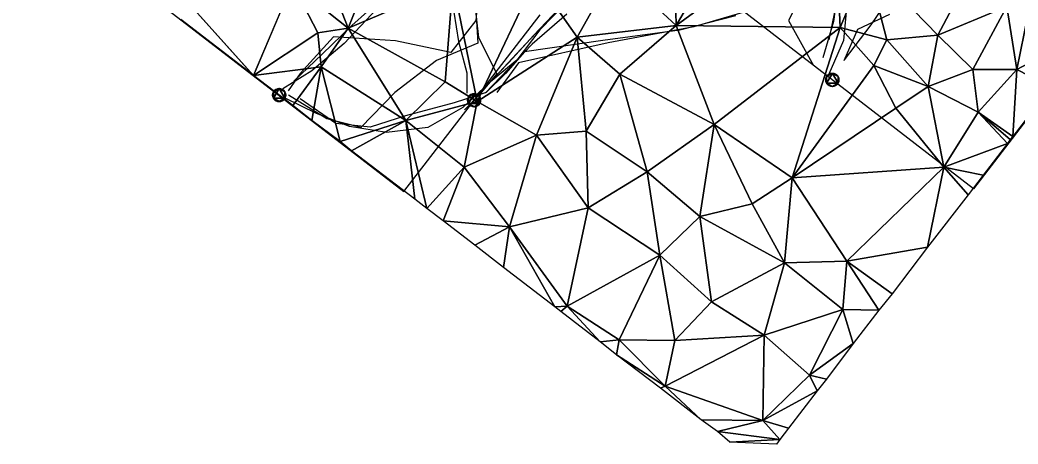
# Model space of a CAD drawing. Header units: metres. Extents: x -1474 to 1301, y -1635 to 1276.
# Drawn here: x -1147 to 374, y -1635 to -989 of the extents above; entities that cross this region are included whole.
import ezdxf

# ---------------------------------------------------------------- set-up
doc = ezdxf.new("R2010")
doc.units = ezdxf.units.M

msp = doc.modelspace()

# ---------------------------------------------------------------- linework, layer by layer
for p, q in [((1301, 49, -2500), (306, -1246, -2500)), ((-154, -737, -2434), (-147, -997, -2452)), ((-147, -997, -2452), (-154, -737, -2434)), ((-4, -749, -2420), (-147, -997, -2452)), ((-147, -997, -2452), (-4, -749, -2420)), ((-1147, -799, -2500), (-562, -1250, -2500)), ((95, -820, -2420), (-147, -997, -2452)), ((-147, -997, -2452), (95, -820, -2420)), ((95, -820, -2420), (103, -1000, -2426)), ((103, -1000, -2426), (95, -820, -2420)), ((306, -1246, -2500), (-212, -846, -2500)), ((-595, -873, -2456), (-647, -1001, -2436)), ((-647, -1001, -2436), (-595, -873, -2456)), ((115.59778, -874.7708, -2500), (85.422485, -1019.0507, -2500)), ((108.97949, -877.33765, -2500), (92.8512, -991.1839, -2500)), ((-691, -887, -2454), (-647, -1001, -2436)), ((-647, -1001, -2436), (-691, -887, -2454)), ((78.958984, -886.25354, -2500), (23.9646, -989.1781, -2500)), ((-240, -911, -2458), (-298, -1015, -2442)), ((-298, -1015, -2442), (-240, -911, -2458)), ((-240, -911, -2458), (-147, -997, -2452)), ((-147, -997, -2452), (-240, -911, -2458)), ((144, -901, -2398), (103, -1000, -2426)), ((103, -1000, -2426), (144, -901, -2398)), ((118.21838, -908.7099, -2500), (107.9718, -1019.6899, -2500)), ((144, -901, -2398), (174, -1019, -2422)), ((144, -901, -2398), (252, -1012, -2408)), ((174, -1019, -2422), (144, -901, -2398)), ((252, -1012, -2408), (144, -901, -2398)), ((-361, -924, -2442), (-450, -1113, -2426)), ((-450, -1113, -2426), (-361, -924, -2442)), ((-361, -924, -2442), (-298, -1015, -2442)), ((-298, -1015, -2442), (-361, -924, -2442)), ((-732, -933, -2450), (-791, -1073, -2408)), ((-791, -1073, -2408), (-732, -933, -2450)), ((-732, -933, -2450), (-693, -1008, -2436)), ((-732, -933, -2450), (-647, -1001, -2436)), ((-693, -1008, -2436), (-732, -933, -2450)), ((-647, -1001, -2436), (-732, -933, -2450)), ((-487, -933, -2458), (-647, -1001, -2436)), ((-647, -1001, -2436), (-487, -933, -2458)), ((-487, -933, -2458), (-499, -1083, -2428)), ((-499, -1083, -2428), (-487, -933, -2458)), ((-491.6886, -939.6786, -2500), (-478.65833, -1021.487, -2500)), ((-487, -933, -2458), (-450, -1113, -2426)), ((-450, -1113, -2426), (-487, -933, -2458)), ((-448.42328, -941.2407, -2500), (-452.04846, -989.5566, -2500)), ((293, -933, -2414), (252, -1012, -2408)), ((252, -1012, -2408), (293, -933, -2414)), ((-587.88965, -948.9761, -2500), (-641.07336, -997.2229, -2500)), ((-454.6989, -956.57275, -2500), (-448.42645, -1015.232, -2500)), ((-305.65863, -950.3845, -2500), (-344.6198, -991.3613, -2500)), ((177.78113, -954.1052, -2500), (149.78247, -996.12805, -2500)), ((396, -948, -2406), (372, -1064, -2444)), ((372, -1064, -2444), (396, -948, -2406)), ((-791, -1073, -2408), (-890, -963, -2406)), ((-890, -963, -2406), (-792, -1072, -2408)), ((-890, -963, -2406), (-791, -1073, -2408)), ((-792, -1072, -2408), (-890, -963, -2406)), ((-594.5345, -962.365, -2500), (-652.83203, -1024.6304, -2500)), ((-452.92963, -964.3872, -2500), (-449.23438, -1024.0426, -2500)), ((-325.19293, -970.9533, -2500), (-364.47296, -1012.4945, -2500)), ((-313.7849, -961.64984, -2500), (-354.71753, -1003.7539, -2500)), ((-29.815796, -972.6864, -2500), (-119.93787, -998.8431, -2500)), ((357, -968, -2398), (252, -1012, -2408)), ((252, -1012, -2408), (357, -968, -2398)), ((357, -968, -2398), (305, -1064, -2416)), ((305, -1064, -2416), (357, -968, -2398)), ((357, -968, -2398), (372, -1064, -2444)), ((372, -1064, -2444), (357, -968, -2398)), ((-792, -1072, -2408), (-902, -988, -2404)), ((-562, -1250, -2500), (-354, -981, -2500)), ((-313.85052, -979.57245, -2500), (-366.48346, -1025.523, -2500)), ((-56.26819, -982.22424, -2500), (-141.59119, -1004.2971, -2500)), ((178.22363, -980.4134, -2500), (129.29297, -1003.233, -2500)), ((-693, -1008, -2436), (-647, -1001, -2436)), ((-647, -1001, -2436), (-693, -1008, -2436)), ((-647, -1001, -2436), (-688, -1060, -2444)), ((-688, -1060, -2444), (-647, -1001, -2436)), ((-641.07336, -997.2229, -2500), (-686.5179, -1040.4854, -2500)), ((-647, -1001, -2436), (-559, -1142, -2442)), ((-647, -1001, -2436), (-499, -1083, -2428)), ((-559, -1142, -2442), (-647, -1001, -2436)), ((-499, -1083, -2428), (-647, -1001, -2436)), ((-452.04846, -989.5566, -2500), (-490.4878, -1038.4222, -2500)), ((-354.71753, -1003.7539, -2500), (-389.8664, -1049.686, -2500)), ((-344.6198, -991.3613, -2500), (-383.64514, -1032.9412, -2500)), ((-298, -1015, -2442), (-147, -997, -2452)), ((-147, -997, -2452), (-298, -1015, -2442)), ((-119.93787, -998.8431, -2500), (-250.59302, -1023.32324, -2500)), ((-147, -997, -2452), (-233, -1071, -2432)), ((-233, -1071, -2432), (-147, -997, -2452)), ((-147, -997, -2452), (-89, -1148, -2448)), ((-147, -997, -2452), (103, -1000, -2426)), ((-89, -1148, -2448), (-147, -997, -2452)), ((103, -1000, -2426), (-147, -997, -2452)), ((103, -1000, -2426), (-89, -1148, -2448)), ((-89, -1148, -2448), (103, -1000, -2426)), ((23.9646, -989.1781, -2500), (62.256836, -1057.9497, -2500)), ((103, -1000, -2426), (30, -1229, -2442)), ((30, -1229, -2442), (103, -1000, -2426)), ((92.8512, -991.1839, -2500), (76.76135, -1046.0684, -2500)), ((103, -1000, -2426), (154, -1058, -2406)), ((103, -1000, -2426), (174, -1019, -2422)), ((154, -1058, -2406), (103, -1000, -2426)), ((174, -1019, -2422), (103, -1000, -2426)), ((129.29297, -1003.233, -2500), (108.42224, -1050.9395, -2500)), ((149.78247, -996.12805, -2500), (109.04883, -1049.2172, -2500)), ((494, -1000, -2436), (372, -1064, -2444)), ((372, -1064, -2444), (494, -1000, -2436)), ((-693, -1008, -2436), (-791, -1073, -2408)), ((-791, -1073, -2408), (-693, -1008, -2436)), ((-669.4082, -1014.20514, -2500), (-719.9305, -1070.3088, -2500)), ((-693, -1008, -2436), (-688, -1060, -2444)), ((-688, -1060, -2444), (-693, -1008, -2436)), ((-574.77344, -1020.6341, -2500), (-669.4082, -1014.20514, -2500)), ((-298, -1015, -2442), (-450, -1113, -2426)), ((-450, -1113, -2426), (-298, -1015, -2442)), ((-448.42645, -1015.232, -2500), (-420.24377, -1070.7092, -2500)), ((-364.47296, -1012.4945, -2500), (-402.18567, -1053.2, -2500)), ((-298, -1015, -2442), (-360, -1164, -2444)), ((-360, -1164, -2444), (-298, -1015, -2442)), ((-298, -1015, -2442), (-284, -1158, -2440)), ((-298, -1015, -2442), (-233, -1071, -2432)), ((-284, -1158, -2440), (-298, -1015, -2442)), ((-233, -1071, -2432), (-298, -1015, -2442)), ((-141.59119, -1004.2971, -2500), (-258.84045, -1020.07855, -2500)), ((174, -1019, -2422), (154, -1058, -2406)), ((154, -1058, -2406), (174, -1019, -2422)), ((174, -1019, -2422), (252, -1012, -2408)), ((252, -1012, -2408), (174, -1019, -2422)), ((174, -1019, -2422), (237, -1090, -2396)), ((237, -1090, -2396), (174, -1019, -2422)), ((252, -1012, -2408), (237, -1090, -2396)), ((237, -1090, -2396), (252, -1012, -2408)), ((252, -1012, -2408), (305, -1064, -2416)), ((305, -1064, -2416), (252, -1012, -2408)), ((-652.83203, -1024.6304, -2500), (-702.30304, -1066.387, -2500)), ((-490.4878, -1038.4222, -2500), (-574.77344, -1020.6341, -2500)), ((-449.23438, -1024.0426, -2500), (-512.3329, -1050.56, -2500)), ((-478.65833, -1021.487, -2500), (-465.95288, -1068.975, -2500)), ((-383.64514, -1032.9412, -2500), (-422.96637, -1075.408, -2500)), ((-366.48346, -1025.523, -2500), (-403.69196, -1063.9128, -2500)), ((-250.59302, -1023.32324, -2500), (-387.34375, -1053.719, -2500)), ((-258.84045, -1020.07855, -2500), (-378.13824, -1037.044, -2500)), ((107.9718, -1019.6899, -2500), (85.57532, -1071.3469, -2500)), ((-686.5179, -1040.4854, -2500), (-729.77893, -1081.841, -2500)), ((-378.13824, -1037.044, -2500), (-406.92462, -1069.9897, -2500)), ((-688, -1060, -2444), (-791, -1073, -2408)), ((-791, -1073, -2408), (-688, -1060, -2444)), ((-688, -1060, -2444), (-731, -1119, -2426)), ((-731, -1119, -2426), (-688, -1060, -2444)), ((-688, -1060, -2444), (-702, -1142, -2434)), ((-702, -1142, -2434), (-688, -1060, -2444)), ((-559, -1142, -2442), (-688, -1060, -2444)), ((-688, -1060, -2444), (-659, -1174, -2432)), ((-688, -1060, -2444), (-559, -1142, -2442)), ((-659, -1174, -2432), (-688, -1060, -2444)), ((-512.3329, -1050.56, -2500), (-575.8804, -1098.9261, -2500)), ((-389.8664, -1049.686, -2500), (-438.3463, -1089.9364, -2500)), ((-403.69196, -1063.9128, -2500), (-437.39923, -1099.7048, -2500)), ((-402.18567, -1053.2, -2500), (-432.263, -1084.7814, -2500)), ((-387.34375, -1053.719, -2500), (-420.16754, -1099.3065, -2500)), ((154, -1058, -2406), (30, -1229, -2442)), ((30, -1229, -2442), (154, -1058, -2406)), ((154, -1058, -2406), (188, -1123, -2412)), ((154, -1058, -2406), (237, -1090, -2396)), ((188, -1123, -2412), (154, -1058, -2406)), ((237, -1090, -2396), (154, -1058, -2406)), ((305, -1064, -2416), (237, -1090, -2396)), ((237, -1090, -2396), (305, -1064, -2416)), ((305, -1064, -2416), (313, -1129, -2384)), ((305, -1064, -2416), (372, -1064, -2444)), ((313, -1129, -2384), (305, -1064, -2416)), ((372, -1064, -2444), (305, -1064, -2416)), ((372, -1064, -2444), (313, -1129, -2384)), ((313, -1129, -2384), (372, -1064, -2444)), ((372, -1064, -2444), (366, -1166, -2382)), ((366, -1166, -2382), (372, -1064, -2444)), ((372, -1064, -2444), (424, -1091, -2428)), ((424, -1091, -2428), (372, -1064, -2444)), ((-791, -1073, -2408), (-792, -1072, -2408)), ((-731, -1119, -2426), (-791, -1073, -2408)), ((-702.30304, -1066.387, -2500), (-746.3587, -1093.5114, -2500)), ((-719.9305, -1070.3088, -2500), (-738.3832, -1096.5515, -2500)), ((-465.95288, -1068.975, -2500), (-466.026, -1100.4248, -2500)), ((-420.24377, -1070.7092, -2500), (-446.91455, -1101.9779, -2500)), ((-406.92462, -1069.9897, -2500), (-436.66864, -1099.068, -2500)), ((-233, -1071, -2432), (-284, -1158, -2440)), ((-284, -1158, -2440), (-233, -1071, -2432)), ((-233, -1071, -2432), (-191, -1220, -2436)), ((-233, -1071, -2432), (-89, -1148, -2448)), ((-191, -1220, -2436), (-233, -1071, -2432)), ((-89, -1148, -2448), (-233, -1071, -2432)), ((81.3407, -1077.4119, -2500), (81, -1080, -2500)), ((82.33972, -1075, -2500), (81.3407, -1077.4119, -2500)), ((83.928955, -1072.929, -2500), (82.33972, -1075, -2500)), ((86, -1071.3397, -2500), (83.928955, -1072.929, -2500)), ((88.411865, -1070.3407, -2500), (86, -1071.3397, -2500)), ((91, -1070, -2500), (88.411865, -1070.3407, -2500)), ((93.588135, -1070.3407, -2500), (91, -1070, -2500)), ((96, -1071.3397, -2500), (93.588135, -1070.3407, -2500)), ((98.071045, -1072.929, -2500), (96, -1071.3397, -2500)), ((99.66028, -1075, -2500), (98.071045, -1072.929, -2500)), ((100.6593, -1077.4119, -2500), (99.66028, -1075, -2500)), ((101, -1080, -2500), (100.6593, -1077.4119, -2500)), ((-757, -1094.3397, -2500), (-759.07104, -1095.929, -2500)), ((-754.5882, -1093.3407, -2500), (-757, -1094.3397, -2500)), ((-752, -1093, -2500), (-754.5882, -1093.3407, -2500)), ((-749.4118, -1093.3407, -2500), (-752, -1093, -2500)), ((-747, -1094.3397, -2500), (-749.4118, -1093.3407, -2500)), ((-744.92896, -1095.929, -2500), (-747, -1094.3397, -2500)), ((-499, -1083, -2428), (-559, -1142, -2442)), ((-559, -1142, -2442), (-499, -1083, -2428)), ((-499, -1083, -2428), (-450, -1113, -2426)), ((-450, -1113, -2426), (-499, -1083, -2428)), ((-432.263, -1084.7814, -2500), (-472.1203, -1122.2284, -2500)), ((81, -1080, -2500), (81.3407, -1082.5881, -2500)), ((81.3407, -1082.5881, -2500), (82.33972, -1085, -2500)), ((82.33972, -1085, -2500), (83.928955, -1087.071, -2500)), ((83.928955, -1087.071, -2500), (86, -1088.6603, -2500)), ((86, -1088.6603, -2500), (88.411865, -1089.6593, -2500)), ((88.411865, -1089.6593, -2500), (91, -1090, -2500)), ((91, -1090, -2500), (93.588135, -1089.6593, -2500)), ((93.588135, -1089.6593, -2500), (96, -1088.6603, -2500)), ((96, -1088.6603, -2500), (98.071045, -1087.071, -2500)), ((98.071045, -1087.071, -2500), (99.66028, -1085, -2500)), ((99.66028, -1085, -2500), (100.6593, -1082.5881, -2500)), ((100.6593, -1082.5881, -2500), (101, -1080, -2500)), ((237, -1090, -2396), (188, -1123, -2412)), ((188, -1123, -2412), (237, -1090, -2396)), ((237, -1090, -2396), (261, -1213, -2378)), ((237, -1090, -2396), (313, -1129, -2384)), ((261, -1213, -2378), (237, -1090, -2396)), ((313, -1129, -2384), (237, -1090, -2396)), ((424, -1091, -2428), (366, -1166, -2382)), ((-761.6593, -1100.4119, -2500), (-762, -1103, -2500)), ((-762, -1103, -2500), (-761.6593, -1105.5881, -2500)), ((-760.6603, -1098, -2500), (-761.6593, -1100.4119, -2500)), ((-761.6593, -1105.5881, -2500), (-760.6603, -1108, -2500)), ((-759.07104, -1095.929, -2500), (-760.6603, -1098, -2500)), ((-760.6603, -1108, -2500), (-759.07104, -1110.071, -2500)), ((-759.07104, -1110.071, -2500), (-757, -1111.6603, -2500)), ((-747, -1111.6603, -2500), (-744.92896, -1110.071, -2500)), ((-743.3397, -1098, -2500), (-744.92896, -1095.929, -2500)), ((-744.92896, -1110.071, -2500), (-743.3397, -1108, -2500)), ((-742.3407, -1100.4119, -2500), (-743.3397, -1098, -2500)), ((-743.3397, -1108, -2500), (-742.3407, -1105.5881, -2500)), ((-694.86053, -1131.003, -2500), (-742.9508, -1107.7493, -2500)), ((-742, -1103, -2500), (-742.3407, -1100.4119, -2500)), ((-742.3407, -1105.5881, -2500), (-742, -1103, -2500)), ((-679.1131, -1139.3893, -2500), (-737.8142, -1103.1013, -2500)), ((-665.7464, -1146.6604, -2500), (-719.9583, -1108.8069, -2500)), ((-575.8804, -1098.9261, -2500), (-627.493, -1152.7078, -2500)), ((-436.66864, -1099.068, -2500), (-485.2102, -1115.1453, -2500)), ((-446.91455, -1101.9779, -2500), (-469.30383, -1125.8352, -2500)), ((-464.65924, -1108.4119, -2500), (-465, -1111, -2500)), ((-463.66028, -1106, -2500), (-464.65924, -1108.4119, -2500)), ((-462.07104, -1103.929, -2500), (-463.66028, -1106, -2500)), ((-460, -1102.3397, -2500), (-462.07104, -1103.929, -2500)), ((-457.5882, -1101.3407, -2500), (-460, -1102.3397, -2500)), ((-455, -1101, -2500), (-457.5882, -1101.3407, -2500)), ((-452.4118, -1101.3407, -2500), (-455, -1101, -2500)), ((-450, -1102.3397, -2500), (-452.4118, -1101.3407, -2500)), ((-447.92896, -1103.929, -2500), (-450, -1102.3397, -2500)), ((-446.33972, -1106, -2500), (-447.92896, -1103.929, -2500)), ((-445.34076, -1108.4119, -2500), (-446.33972, -1106, -2500)), ((-445, -1111, -2500), (-445.34076, -1108.4119, -2500)), ((-757, -1111.6603, -2500), (-754.5882, -1112.6593, -2500)), ((-754.5882, -1112.6593, -2500), (-752, -1113, -2500)), ((-752, -1113, -2500), (-749.4118, -1112.6593, -2500)), ((-749.4118, -1112.6593, -2500), (-747, -1111.6603, -2500)), ((-702, -1142, -2434), (-731, -1119, -2426)), ((-485.2102, -1115.1453, -2500), (-559.428, -1134.7612, -2500)), ((-450, -1113, -2426), (-559, -1142, -2442)), ((-559, -1142, -2442), (-450, -1113, -2426)), ((-472.1203, -1122.2284, -2500), (-525.563, -1152.3022, -2500)), ((-450, -1113, -2426), (-470, -1213, -2444)), ((-470, -1213, -2444), (-450, -1113, -2426)), ((-465, -1111, -2500), (-464.65924, -1113.5881, -2500)), ((-464.65924, -1113.5881, -2500), (-463.66028, -1116, -2500)), ((-463.66028, -1116, -2500), (-462.07104, -1118.071, -2500)), ((-462.07104, -1118.071, -2500), (-460, -1119.6603, -2500)), ((-460, -1119.6603, -2500), (-457.5882, -1120.6593, -2500)), ((-457.5882, -1120.6593, -2500), (-455, -1121, -2500)), ((-455, -1121, -2500), (-452.4118, -1120.6593, -2500)), ((-452.4118, -1120.6593, -2500), (-450, -1119.6603, -2500)), ((-450, -1113, -2426), (-360, -1164, -2444)), ((-360, -1164, -2444), (-450, -1113, -2426)), ((-450, -1119.6603, -2500), (-447.92896, -1118.071, -2500)), ((-447.92896, -1118.071, -2500), (-446.33972, -1116, -2500)), ((-446.33972, -1116, -2500), (-445.34076, -1113.5881, -2500)), ((-445.34076, -1113.5881, -2500), (-445, -1111, -2500)), ((188, -1123, -2412), (30, -1229, -2442)), ((30, -1229, -2442), (188, -1123, -2412)), ((188, -1123, -2412), (261, -1213, -2378)), ((261, -1213, -2378), (188, -1123, -2412)), ((-644.9931, -1150.8712, -2500), (-694.86053, -1131.003, -2500)), ((-627.493, -1152.7078, -2500), (-679.1131, -1139.3893, -2500)), ((-559.428, -1134.7612, -2500), (-613.1548, -1152.1755, -2500)), ((313, -1129, -2384), (261, -1213, -2378)), ((261, -1213, -2378), (313, -1129, -2384)), ((313, -1129, -2384), (358, -1177, -2378)), ((313, -1129, -2384), (362, -1171, -2378)), ((358, -1177, -2378), (313, -1129, -2384)), ((366, -1166, -2382), (313, -1129, -2384)), ((362, -1171, -2378), (313, -1129, -2384)), ((313, -1129, -2384), (366, -1166, -2382)), ((-659, -1174, -2432), (-702, -1142, -2434)), ((-613.1548, -1152.1755, -2500), (-665.7464, -1146.6604, -2500)), ((-559, -1142, -2442), (-659, -1174, -2432)), ((-659, -1174, -2432), (-559, -1142, -2442)), ((-588.4512, -1160.023, -2500), (-644.9931, -1150.8712, -2500)), ((-559, -1142, -2442), (-642, -1188, -2434)), ((-642, -1188, -2434), (-559, -1142, -2442)), ((-525.563, -1152.3022, -2500), (-588.4512, -1160.023, -2500)), ((-470, -1213, -2444), (-559, -1142, -2442)), ((-559, -1142, -2442), (-545, -1262, -2444)), ((-559, -1142, -2442), (-470, -1213, -2444)), ((-527, -1276, -2444), (-559, -1142, -2442)), ((-545, -1262, -2444), (-559, -1142, -2442)), ((-559, -1142, -2442), (-527, -1276, -2444)), ((-89, -1148, -2448), (-191, -1220, -2436)), ((-191, -1220, -2436), (-89, -1148, -2448)), ((-89, -1148, -2448), (-111, -1288, -2442)), ((-111, -1288, -2442), (-89, -1148, -2448)), ((-89, -1148, -2448), (-31, -1269, -2428)), ((-89, -1148, -2448), (30, -1229, -2442)), ((-31, -1269, -2428), (-89, -1148, -2448)), ((30, -1229, -2442), (-89, -1148, -2448)), ((-360, -1164, -2444), (-470, -1213, -2444)), ((-470, -1213, -2444), (-360, -1164, -2444)), ((-360, -1164, -2444), (-401, -1304, -2450)), ((-401, -1304, -2450), (-360, -1164, -2444)), ((-360, -1164, -2444), (-284, -1158, -2440)), ((-284, -1158, -2440), (-360, -1164, -2444)), ((-360, -1164, -2444), (-281, -1275, -2430)), ((-281, -1275, -2430), (-360, -1164, -2444)), ((-284, -1158, -2440), (-281, -1275, -2430)), ((-284, -1158, -2440), (-191, -1220, -2436)), ((-281, -1275, -2430), (-284, -1158, -2440)), ((-191, -1220, -2436), (-284, -1158, -2440)), ((362, -1171, -2378), (358, -1177, -2378)), ((366, -1166, -2382), (362, -1171, -2378)), ((-642, -1188, -2434), (-659, -1174, -2432)), ((358, -1177, -2378), (261, -1213, -2378)), ((261, -1213, -2378), (358, -1177, -2378)), ((358, -1177, -2378), (321, -1225, -2374)), ((-545, -1262, -2444), (-642, -1188, -2434)), ((-470, -1213, -2444), (-527, -1276, -2444)), ((-527, -1276, -2444), (-470, -1213, -2444)), ((-470, -1213, -2444), (-502, -1295, -2446)), ((-502, -1295, -2446), (-470, -1213, -2444)), ((-401, -1304, -2450), (-470, -1213, -2444)), ((-470, -1213, -2444), (-401, -1304, -2450)), ((261, -1213, -2378), (30, -1229, -2442)), ((30, -1229, -2442), (261, -1213, -2378)), ((261, -1213, -2378), (113, -1356, -2426)), ((113, -1356, -2426), (261, -1213, -2378)), ((261, -1213, -2378), (236, -1335, -2410)), ((236, -1335, -2410), (261, -1213, -2378)), ((261, -1213, -2378), (298, -1255, -2388)), ((321, -1225, -2374), (261, -1213, -2378)), ((261, -1213, -2378), (321, -1225, -2374)), ((298, -1255, -2388), (261, -1213, -2378)), ((-191, -1220, -2436), (-281, -1275, -2430)), ((-281, -1275, -2430), (-191, -1220, -2436)), ((-191, -1220, -2436), (-172, -1347, -2444)), ((-191, -1220, -2436), (-111, -1288, -2442)), ((-172, -1347, -2444), (-191, -1220, -2436)), ((-111, -1288, -2442), (-191, -1220, -2436)), ((30, -1229, -2442), (-31, -1269, -2428)), ((-31, -1269, -2428), (30, -1229, -2442)), ((30, -1229, -2442), (18, -1359, -2442)), ((18, -1359, -2442), (30, -1229, -2442)), ((30, -1229, -2442), (113, -1356, -2426)), ((113, -1356, -2426), (30, -1229, -2442)), ((321, -1225, -2374), (298, -1255, -2388)), ((-527, -1276, -2444), (-545, -1262, -2444)), ((298, -1255, -2388), (236, -1335, -2410)), ((-502, -1295, -2446), (-527, -1276, -2444)), ((-281, -1275, -2430), (-401, -1304, -2450)), ((-401, -1304, -2450), (-281, -1275, -2430)), ((-281, -1275, -2430), (-313, -1425, -2452)), ((-313, -1425, -2452), (-281, -1275, -2430)), ((-281, -1275, -2430), (-172, -1347, -2444)), ((-172, -1347, -2444), (-281, -1275, -2430)), ((-31, -1269, -2428), (-111, -1288, -2442)), ((-111, -1288, -2442), (-31, -1269, -2428)), ((-31, -1269, -2428), (18, -1359, -2442)), ((18, -1359, -2442), (-31, -1269, -2428)), ((-111, -1288, -2442), (-172, -1347, -2444)), ((-172, -1347, -2444), (-111, -1288, -2442)), ((-111, -1288, -2442), (-93, -1418, -2446)), ((-111, -1288, -2442), (18, -1359, -2442)), ((-93, -1418, -2446), (-111, -1288, -2442)), ((18, -1359, -2442), (-111, -1288, -2442)), ((-502, -1295, -2446), (-401, -1304, -2450)), ((-454, -1332, -2450), (-502, -1295, -2446)), ((-401, -1304, -2450), (-502, -1295, -2446)), ((-401, -1304, -2450), (-454, -1332, -2450)), ((-454, -1332, -2450), (-401, -1304, -2450)), ((-401, -1304, -2450), (-410, -1366, -2450)), ((-410, -1366, -2450), (-401, -1304, -2450)), ((-313, -1425, -2452), (-401, -1304, -2450)), ((-401, -1304, -2450), (-332, -1426, -2452)), ((-401, -1304, -2450), (-313, -1425, -2452)), ((-332, -1426, -2452), (-401, -1304, -2450)), ((-410, -1366, -2450), (-454, -1332, -2450)), ((236, -1335, -2410), (113, -1356, -2426)), ((113, -1356, -2426), (236, -1335, -2410)), ((236, -1335, -2410), (182, -1406, -2432)), ((-172, -1347, -2444), (-313, -1425, -2452)), ((-313, -1425, -2452), (-172, -1347, -2444)), ((-172, -1347, -2444), (-234, -1476, -2450)), ((-234, -1476, -2450), (-172, -1347, -2444)), ((-172, -1347, -2444), (-149, -1477, -2438)), ((-172, -1347, -2444), (-93, -1418, -2446)), ((-149, -1477, -2438), (-172, -1347, -2444)), ((-93, -1418, -2446), (-172, -1347, -2444)), ((-332, -1426, -2452), (-410, -1366, -2450)), ((18, -1359, -2442), (-93, -1418, -2446)), ((-93, -1418, -2446), (18, -1359, -2442)), ((18, -1359, -2442), (-13, -1469, -2446)), ((-13, -1469, -2446), (18, -1359, -2442)), ((18, -1359, -2442), (113, -1356, -2426)), ((113, -1356, -2426), (18, -1359, -2442)), ((18, -1359, -2442), (107, -1430, -2440)), ((107, -1430, -2440), (18, -1359, -2442)), ((113, -1356, -2426), (107, -1430, -2440)), ((107, -1430, -2440), (113, -1356, -2426)), ((113, -1356, -2426), (162, -1431, -2438)), ((113, -1356, -2426), (182, -1406, -2432)), ((162, -1431, -2438), (113, -1356, -2426)), ((182, -1406, -2432), (113, -1356, -2426)), ((182, -1406, -2432), (162, -1431, -2438)), ((-332, -1426, -2452), (-313, -1425, -2452)), ((-313, -1425, -2452), (-332, -1426, -2452)), ((-323, -1433, -2450), (-332, -1426, -2452)), ((-313, -1425, -2452), (-323, -1433, -2450)), ((-323, -1433, -2450), (-313, -1425, -2452)), ((-234, -1476, -2450), (-313, -1425, -2452)), ((-313, -1425, -2452), (-263, -1479, -2446)), ((-313, -1425, -2452), (-234, -1476, -2450)), ((-263, -1479, -2446), (-313, -1425, -2452)), ((-93, -1418, -2446), (-149, -1477, -2438)), ((-149, -1477, -2438), (-93, -1418, -2446)), ((-93, -1418, -2446), (-13, -1469, -2446)), ((-13, -1469, -2446), (-93, -1418, -2446)), ((-263, -1479, -2446), (-323, -1433, -2450)), ((107, -1430, -2440), (-13, -1469, -2446)), ((-13, -1469, -2446), (107, -1430, -2440)), ((107, -1430, -2440), (56, -1530, -2442)), ((56, -1530, -2442), (107, -1430, -2440)), ((107, -1430, -2440), (123, -1482, -2434)), ((162, -1431, -2438), (107, -1430, -2440)), ((107, -1430, -2440), (162, -1431, -2438)), ((123, -1482, -2434), (107, -1430, -2440)), ((162, -1431, -2438), (123, -1482, -2434)), ((-13, -1469, -2446), (-164, -1547, -2452)), ((-164, -1547, -2452), (-13, -1469, -2446)), ((-13, -1469, -2446), (-149, -1477, -2438)), ((-149, -1477, -2438), (-13, -1469, -2446)), ((-13, -1469, -2446), (-15, -1599, -2436)), ((-15, -1599, -2436), (-13, -1469, -2446)), ((-13, -1469, -2446), (56, -1530, -2442)), ((56, -1530, -2442), (-13, -1469, -2446)), ((-234, -1476, -2450), (-263, -1479, -2446)), ((-263, -1479, -2446), (-234, -1476, -2450)), ((-238, -1499, -2450), (-263, -1479, -2446)), ((-234, -1476, -2450), (-238, -1499, -2450)), ((-238, -1499, -2450), (-234, -1476, -2450)), ((-234, -1476, -2450), (-149, -1477, -2438)), ((-164, -1547, -2452), (-234, -1476, -2450)), ((-149, -1477, -2438), (-234, -1476, -2450)), ((-234, -1476, -2450), (-164, -1547, -2452)), ((-149, -1477, -2438), (-164, -1547, -2452)), ((-164, -1547, -2452), (-149, -1477, -2438)), ((123, -1482, -2434), (56, -1530, -2442)), ((56, -1530, -2442), (123, -1482, -2434)), ((123, -1482, -2434), (82, -1536, -2438)), ((-164, -1547, -2452), (-238, -1499, -2450)), ((-171, -1550, -2452), (-238, -1499, -2450)), ((-238, -1499, -2450), (-164, -1547, -2452)), ((56, -1530, -2442), (-15, -1599, -2436)), ((-15, -1599, -2436), (56, -1530, -2442)), ((56, -1530, -2442), (68, -1554, -2442)), ((56, -1530, -2442), (82, -1536, -2438)), ((68, -1554, -2442), (56, -1530, -2442)), ((82, -1536, -2438), (56, -1530, -2442)), ((82, -1536, -2438), (68, -1554, -2442)), ((-164, -1547, -2452), (-171, -1550, -2452)), ((-171, -1550, -2452), (-164, -1547, -2452)), ((-109, -1598, -2442), (-171, -1550, -2452)), ((-15, -1599, -2436), (-164, -1547, -2452)), ((-164, -1547, -2452), (-109, -1598, -2442)), ((-164, -1547, -2452), (-15, -1599, -2436)), ((-109, -1598, -2442), (-164, -1547, -2452)), ((68, -1554, -2442), (-15, -1599, -2436)), ((-15, -1599, -2436), (68, -1554, -2442)), ((68, -1554, -2442), (24, -1611, -2438)), ((-15, -1599, -2436), (-109, -1598, -2442)), ((-109, -1598, -2442), (-15, -1599, -2436)), ((-84, -1616, -2448), (-109, -1598, -2442)), ((-15, -1599, -2436), (-84, -1616, -2448)), ((-84, -1616, -2448), (-15, -1599, -2436)), ((24, -1611, -2438), (-15, -1599, -2436)), ((-15, -1599, -2436), (24, -1611, -2438)), ((11, -1628, -2444), (-15, -1599, -2436)), ((-15, -1599, -2436), (11, -1628, -2444)), ((24, -1611, -2438), (11, -1628, -2444)), ((11, -1628, -2444), (-84, -1616, -2448)), ((-84, -1616, -2448), (11, -1628, -2444)), ((-65, -1632, -2446), (-84, -1616, -2448)), ((11, -1628, -2444), (-65, -1632, -2446)), ((-65, -1632, -2446), (11, -1628, -2444)), ((6, -1635, -2444), (-65, -1632, -2446)), ((11, -1628, -2444), (6, -1635, -2444))]:
    msp.add_line(p, q)
for points in [[(81, -1080, -2500), (81.3407, -1077.4119, -2500), (82.33972, -1075, -2500), (82.33982, -1074.9999, -2500)], [(82.33972, -1085, -2500), (81, -1080, -2500), (82.33972, -1075, -2500), (82.33982, -1074.9999, -2500)], [(82.33972, -1075, -2500), (86, -1071.3397, -2500), (91, -1070, -2500), (91.0001, -1069.9999, -2500)], [(82.33972, -1085, -2500), (82.33972, -1075, -2500), (91, -1070, -2500), (91.0001, -1069.9999, -2500)], [(91, -1070, -2500), (99.66028, -1085, -2500), (82.33972, -1085, -2500), (82.33982, -1084.9999, -2500)], [(82.33972, -1075, -2500), (83.928955, -1072.929, -2500), (86, -1071.3397, -2500), (86.0001, -1071.3396, -2500)], [(86, -1071.3397, -2500), (88.411865, -1070.3407, -2500), (91, -1070, -2500), (91.0001, -1069.9999, -2500)], [(91, -1070, -2500), (93.588135, -1070.3407, -2500), (96, -1071.3397, -2500), (96.0001, -1071.3396, -2500)], [(91, -1070, -2500), (96, -1071.3397, -2500), (99.66028, -1075, -2500), (99.66038, -1074.9999, -2500)], [(91, -1070, -2500), (99.66028, -1075, -2500), (99.66028, -1085, -2500), (99.66038, -1084.9999, -2500)], [(96, -1071.3397, -2500), (98.071045, -1072.929, -2500), (99.66028, -1075, -2500), (99.66038, -1074.9999, -2500)], [(99.66028, -1075, -2500), (100.6593, -1077.4119, -2500), (101, -1080, -2500), (101.0001, -1079.9999, -2500)], [(99.66028, -1075, -2500), (101, -1080, -2500), (99.66028, -1085, -2500), (99.66038, -1084.9999, -2500)], [(-760.6603, -1098, -2500), (-757, -1094.3397, -2500), (-752, -1093, -2500), (-751.9999, -1092.9999, -2500)], [(-760.6603, -1108, -2500), (-760.6603, -1098, -2500), (-752, -1093, -2500), (-751.9999, -1092.9999, -2500)], [(-752, -1093, -2500), (-743.3397, -1108, -2500), (-760.6603, -1108, -2500), (-760.66016, -1107.9999, -2500)], [(-760.6603, -1098, -2500), (-759.07104, -1095.929, -2500), (-757, -1094.3397, -2500), (-756.9999, -1094.3396, -2500)], [(-757, -1094.3397, -2500), (-754.5882, -1093.3407, -2500), (-752, -1093, -2500), (-751.9999, -1092.9999, -2500)], [(-752, -1093, -2500), (-749.4118, -1093.3407, -2500), (-747, -1094.3397, -2500), (-746.9999, -1094.3396, -2500)], [(-752, -1093, -2500), (-747, -1094.3397, -2500), (-743.3397, -1098, -2500), (-743.3396, -1097.9999, -2500)], [(-752, -1093, -2500), (-743.3397, -1098, -2500), (-743.3397, -1108, -2500), (-743.3396, -1107.9999, -2500)], [(-747, -1094.3397, -2500), (-744.92896, -1095.929, -2500), (-743.3397, -1098, -2500), (-743.3396, -1097.9999, -2500)], [(82.33972, -1085, -2500), (81.3407, -1082.5881, -2500), (81, -1080, -2500), (81.0001, -1079.9999, -2500)], [(86, -1088.6603, -2500), (83.928955, -1087.071, -2500), (82.33972, -1085, -2500), (82.33982, -1084.9999, -2500)], [(91, -1090, -2500), (86, -1088.6603, -2500), (82.33972, -1085, -2500), (82.33982, -1084.9999, -2500)], [(99.66028, -1085, -2500), (91, -1090, -2500), (82.33972, -1085, -2500), (82.33982, -1084.9999, -2500)], [(91, -1090, -2500), (88.411865, -1089.6593, -2500), (86, -1088.6603, -2500), (86.0001, -1088.6602, -2500)], [(99.66028, -1085, -2500), (96, -1088.6603, -2500), (91, -1090, -2500), (91.0001, -1089.9999, -2500)], [(96, -1088.6603, -2500), (93.588135, -1089.6593, -2500), (91, -1090, -2500), (91.0001, -1089.9999, -2500)], [(99.66028, -1085, -2500), (98.071045, -1087.071, -2500), (96, -1088.6603, -2500), (96.0001, -1088.6602, -2500)], [(101, -1080, -2500), (100.6593, -1082.5881, -2500), (99.66028, -1085, -2500), (99.66038, -1084.9999, -2500)], [(-762, -1103, -2500), (-761.6593, -1100.4119, -2500), (-760.6603, -1098, -2500), (-760.66016, -1097.9999, -2500)], [(-760.6603, -1108, -2500), (-762, -1103, -2500), (-760.6603, -1098, -2500), (-760.66016, -1097.9999, -2500)], [(-760.6603, -1108, -2500), (-761.6593, -1105.5881, -2500), (-762, -1103, -2500), (-761.9999, -1102.9999, -2500)], [(-757, -1111.6603, -2500), (-759.07104, -1110.071, -2500), (-760.6603, -1108, -2500), (-760.66016, -1107.9999, -2500)], [(-752, -1113, -2500), (-757, -1111.6603, -2500), (-760.6603, -1108, -2500), (-760.66016, -1107.9999, -2500)], [(-743.3397, -1108, -2500), (-752, -1113, -2500), (-760.6603, -1108, -2500), (-760.66016, -1107.9999, -2500)], [(-743.3397, -1108, -2500), (-747, -1111.6603, -2500), (-752, -1113, -2500), (-751.9999, -1112.9999, -2500)], [(-743.3397, -1108, -2500), (-744.92896, -1110.071, -2500), (-747, -1111.6603, -2500), (-746.9999, -1111.6602, -2500)], [(-743.3397, -1098, -2500), (-742.3407, -1100.4119, -2500), (-742, -1103, -2500), (-741.9999, -1102.9999, -2500)], [(-743.3397, -1098, -2500), (-742, -1103, -2500), (-743.3397, -1108, -2500), (-743.3396, -1107.9999, -2500)], [(-742, -1103, -2500), (-742.3407, -1105.5881, -2500), (-743.3397, -1108, -2500), (-743.3396, -1107.9999, -2500)], [(-465, -1111, -2500), (-464.65924, -1108.4119, -2500), (-463.66028, -1106, -2500), (-463.6602, -1105.9999, -2500)], [(-463.66028, -1116, -2500), (-465, -1111, -2500), (-463.66028, -1106, -2500), (-463.6602, -1105.9999, -2500)], [(-463.66028, -1106, -2500), (-460, -1102.3397, -2500), (-455, -1101, -2500), (-454.9999, -1100.9999, -2500)], [(-463.66028, -1116, -2500), (-463.66028, -1106, -2500), (-455, -1101, -2500), (-454.9999, -1100.9999, -2500)], [(-455, -1101, -2500), (-446.33972, -1116, -2500), (-463.66028, -1116, -2500), (-463.6602, -1115.9999, -2500)], [(-463.66028, -1106, -2500), (-462.07104, -1103.929, -2500), (-460, -1102.3397, -2500), (-459.9999, -1102.3396, -2500)], [(-460, -1102.3397, -2500), (-457.5882, -1101.3407, -2500), (-455, -1101, -2500), (-454.9999, -1100.9999, -2500)], [(-455, -1101, -2500), (-452.4118, -1101.3407, -2500), (-450, -1102.3397, -2500), (-449.9999, -1102.3396, -2500)], [(-455, -1101, -2500), (-450, -1102.3397, -2500), (-446.33972, -1106, -2500), (-446.33963, -1105.9999, -2500)], [(-455, -1101, -2500), (-446.33972, -1106, -2500), (-446.33972, -1116, -2500), (-446.33963, -1115.9999, -2500)], [(-450, -1102.3397, -2500), (-447.92896, -1103.929, -2500), (-446.33972, -1106, -2500), (-446.33963, -1105.9999, -2500)], [(-446.33972, -1106, -2500), (-445.34076, -1108.4119, -2500), (-445, -1111, -2500), (-444.9999, -1110.9999, -2500)], [(-446.33972, -1106, -2500), (-445, -1111, -2500), (-446.33972, -1116, -2500), (-446.33963, -1115.9999, -2500)], [(-752, -1113, -2500), (-754.5882, -1112.6593, -2500), (-757, -1111.6603, -2500), (-756.9999, -1111.6602, -2500)], [(-747, -1111.6603, -2500), (-749.4118, -1112.6593, -2500), (-752, -1113, -2500), (-751.9999, -1112.9999, -2500)], [(-463.66028, -1116, -2500), (-464.65924, -1113.5881, -2500), (-465, -1111, -2500), (-464.9999, -1110.9999, -2500)], [(-460, -1119.6603, -2500), (-462.07104, -1118.071, -2500), (-463.66028, -1116, -2500), (-463.6602, -1115.9999, -2500)], [(-455, -1121, -2500), (-460, -1119.6603, -2500), (-463.66028, -1116, -2500), (-463.6602, -1115.9999, -2500)], [(-446.33972, -1116, -2500), (-455, -1121, -2500), (-463.66028, -1116, -2500), (-463.6602, -1115.9999, -2500)], [(-455, -1121, -2500), (-457.5882, -1120.6593, -2500), (-460, -1119.6603, -2500), (-459.9999, -1119.6602, -2500)], [(-446.33972, -1116, -2500), (-450, -1119.6603, -2500), (-455, -1121, -2500), (-454.9999, -1120.9999, -2500)], [(-450, -1119.6603, -2500), (-452.4118, -1120.6593, -2500), (-455, -1121, -2500), (-454.9999, -1120.9999, -2500)], [(-446.33972, -1116, -2500), (-447.92896, -1118.071, -2500), (-450, -1119.6603, -2500), (-449.9999, -1119.6602, -2500)], [(-445, -1111, -2500), (-445.34076, -1113.5881, -2500), (-446.33972, -1116, -2500), (-446.33963, -1115.9999, -2500)]]:
    msp.add_3dface(points)

doc.saveas('drawing.dxf')
